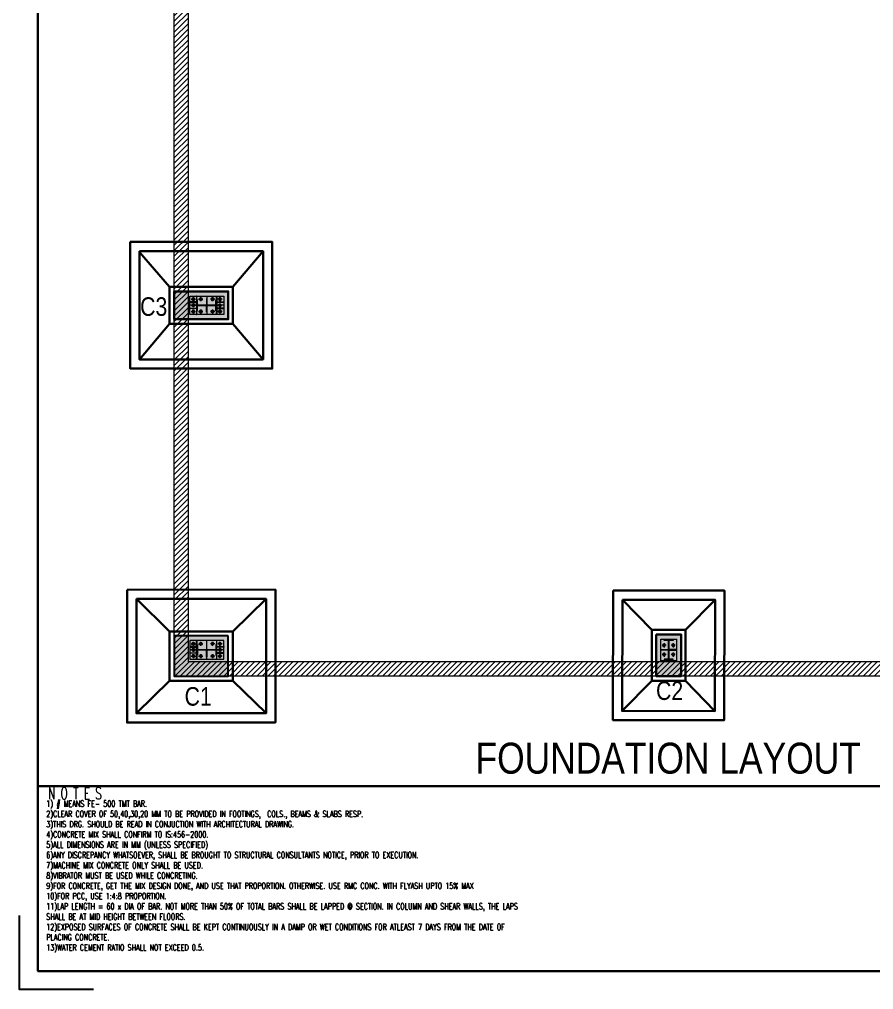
# Model space of a CAD drawing. Header units: inches. Extents: x 683042 to 921062, y -316188 to -5771.
# Drawn here: x 839938 to 853759, y -89673 to -73975 of the extents above; entities that cross this region are included whole.
import ezdxf

# ---------------------------------------------------------------- set-up
doc = ezdxf.new("R2010")
doc.units = ezdxf.units.IN
doc.header["$MEASUREMENT"] = 0
doc.linetypes.add('CENTER', pattern=[2, 1.25, -0.25, 0.25, -0.25])
for name, color, linetype in [('DETAIL-A', 41, 'Continuous'), ('R-column', 5, 'Continuous'), ('WALL', 30, 'Continuous')]:
    doc.layers.add(name, color=color, linetype=linetype)
for name, color, linetype, lineweight in [('R-FOUND', 97, 'Continuous', 30), ('R-P.C.C', 6, 'Continuous', 30), ('R-text', 7, 'Continuous', 30)]:
    doc.layers.add(name, color=color, linetype=linetype, lineweight=lineweight)
doc.styles.add('1PT2', font='simplex.shx', dxfattribs={"width": 0.65, "height": 0.078125})
doc.styles.add('1PT25', font='simplex', dxfattribs={"width": 0.65, "height": 2.5})
doc.styles.add('ROMAND', font='swissc.ttf')

# ---------------------------------------------------------------- blocks, each defined once
blk = doc.blocks.new('COL')
at = {"layer": 'R-column'}
h = blk.add_hatch(color=256, dxfattribs=at)
h.dxf.hatch_style = 1
h.paths.add_polyline_path([(727141, -87345), (726266, -87345), (726266, -86895), (727141, -86895)])
h = blk.add_hatch(color=256, dxfattribs=at)
h.dxf.hatch_style = 1
h.paths.add_polyline_path([(734066, -92445), (734466, -92445), (734466, -93120), (734066, -93120)])
h = blk.add_hatch(color=256, dxfattribs=at)
h.dxf.hatch_style = 1
h.paths.add_polyline_path([(727141, -92470), (726266, -92470), (726266, -93120), (727141, -93120)])
for points in [[(727141, -87345), (726266, -87345), (726266, -86895), (727141, -86895)], [(734066, -92445), (734466, -92445), (734466, -93120), (734066, -93120)], [(727141, -92470), (726266, -92470), (726266, -93120), (727141, -93120)]]:
    blk.add_lwpolyline(points, close=True, dxfattribs=at)
blk = doc.blocks.new('A$C168B1277')
at = {"lineweight": 5}
h = blk.add_hatch(color=3, dxfattribs=at)
h.dxf.hatch_style = 1
h.paths.add_polyline_path([(50, 331), (200, 331), (200, 325), (50, 325)])
h = blk.add_hatch(color=3, dxfattribs=at)
h.dxf.hatch_style = 1
h.paths.add_polyline_path([(128, 25), (128, 325), (122, 325), (122, 25)])
h = blk.add_hatch(color=3, dxfattribs=at)
h.dxf.hatch_style = 1
h.paths.add_polyline_path([(50, 19), (200, 19), (200, 25), (50, 25)])
at = {"layer": 'DETAIL-A', "lineweight": 5}
h = blk.add_hatch(color=256, dxfattribs=at)
h.dxf.hatch_style = 1
h.paths.add_polyline_path([(122, 171), (10, 171), (10, 179), (122, 179)])
h = blk.add_hatch(color=256, dxfattribs=at)
h.dxf.hatch_style = 1
h.paths.add_polyline_path([(128, 171), (240, 171), (240, 179), (128, 179)])
at = {"linetype": 'CENTER', "lineweight": 5}
blk.add_line((125, 0), (125, 350), dxfattribs=at)
at = {"lineweight": 5}
for points in [[(10, 171), (122, 171), (122, 179), (10, 179)], [(240, 171), (128, 171), (128, 179), (240, 179)]]:
    blk.add_lwpolyline(points, close=True, dxfattribs=at)
at = {"layer": 'DETAIL-A', "linetype": 'CENTER', "lineweight": 5, "ltscale": 20}
for p, q in [((125, 350), (125, 0)), ((0, 175), (250, 175))]:
    blk.add_line(p, q, dxfattribs=at)
at = {"layer": 'DETAIL-A', "lineweight": 5}
for p, q in [((82, 250), (18, 250)), ((50, 215), (50, 285)), ((232, 250), (168, 250)), ((200, 215), (200, 285)), ((82, 100), (18, 100)), ((50, 65), (50, 135)), ((232, 100), (168, 100)), ((200, 65), (200, 135))]:
    blk.add_line(p, q, dxfattribs=at)
at = {"layer": 'DETAIL-A', "color": 1, "lineweight": 5}
blk.add_lwpolyline([(250, 0), (250, 350), (0, 350), (0, 0)], close=True, dxfattribs=at)
at = {"layer": 'DETAIL-A', "color": 3, "lineweight": 5}
for points in [[(50, 331), (200, 331), (200, 325), (50, 325)], [(128, 25), (128, 325), (122, 325), (122, 25)], [(50, 19), (200, 19), (200, 25), (50, 25)]]:
    blk.add_lwpolyline(points, close=True, dxfattribs=at)
at = {"layer": 'DETAIL-A', "lineweight": 5}
for points in [[(30, 262), (50, 273), (70, 261), (70, 238), (50, 227), (30, 239)], [(180, 262), (200, 273), (220, 261), (220, 238), (200, 227), (180, 239)], [(30, 112), (50, 123), (70, 111), (70, 88), (50, 77), (30, 89)], [(180, 112), (200, 123), (220, 111), (220, 88), (200, 77), (180, 89)]]:
    blk.add_lwpolyline(points, close=True, dxfattribs=at)
for centre, radius in [((50, 250), 20), ((50, 250), 12), ((200, 250), 20), ((200, 250), 12), ((50, 100), 20), ((50, 100), 12), ((200, 100), 20), ((200, 100), 12)]:
    blk.add_circle(centre, radius, dxfattribs=at)
blk = doc.blocks.new('A$C153212E7')
at = {"lineweight": 5}
h = blk.add_hatch(color=256, dxfattribs=at)
h.dxf.hatch_style = 1
h.paths.add_polyline_path([(109, 204), (0, 204), (0, 196), (109, 196)])
h = blk.add_hatch(color=256, dxfattribs=at)
h.dxf.hatch_style = 1
h.paths.add_polyline_path([(109, 300), (109, 0), (117, 0), (117, 300)])
h = blk.add_hatch(color=3, dxfattribs=at)
h.dxf.hatch_style = 1
h.paths.add_polyline_path([(117, 238), (117, 63), (125, 63), (125, 238)])
h.paths.add_polyline_path([(125, 147), (425, 147), (425, 153), (125, 153)])
h.paths.add_polyline_path([(433, 238), (433, 63), (425, 63), (425, 238)])
h = blk.add_hatch(color=256, dxfattribs=at)
h.dxf.hatch_style = 1
h.paths.add_polyline_path([(279, 153), (279, 262), (271, 262), (271, 153)])
h = blk.add_hatch(color=256, dxfattribs=at)
h.dxf.hatch_style = 1
h.paths.add_polyline_path([(441, 300), (441, 0), (433, 0), (433, 300)])
h = blk.add_hatch(color=256, dxfattribs=at)
h.dxf.hatch_style = 1
h.paths.add_polyline_path([(441, 204), (550, 204), (550, 196), (441, 196)])
h = blk.add_hatch(color=256, dxfattribs=at)
h.dxf.hatch_style = 1
h.paths.add_polyline_path([(109, 96), (0, 96), (0, 104), (109, 104)])
h = blk.add_hatch(color=256, dxfattribs=at)
h.dxf.hatch_style = 1
h.paths.add_polyline_path([(279, 147), (279, 38), (271, 38), (271, 147)])
h = blk.add_hatch(color=256, dxfattribs=at)
h.dxf.hatch_style = 1
h.paths.add_polyline_path([(441, 96), (550, 96), (550, 104), (441, 104)])
blk.add_line((75, 150), (475, 150), dxfattribs=at)
at = {"color": 1, "lineweight": 5}
blk.add_lwpolyline([(0, 300), (550, 300), (550, 0), (0, 0)], close=True, dxfattribs=at)
at = {"lineweight": 5}
for points in [[(109, 204), (0, 204), (0, 196), (109, 196)], [(109, 300), (109, 0), (117, 0), (117, 300)], [(279, 153), (279, 262), (271, 262), (271, 153)], [(441, 300), (441, 0), (433, 0), (433, 300)], [(441, 204), (550, 204), (550, 196), (441, 196)], [(109, 96), (0, 96), (0, 104), (109, 104)], [(279, 147), (279, 38), (271, 38), (271, 147)], [(441, 96), (550, 96), (550, 104), (441, 104)]]:
    blk.add_lwpolyline(points, close=True, dxfattribs=at)
blk.add_circle((275, 150), 3, dxfattribs=at)
at = {"layer": 'DETAIL-A', "lineweight": 5}
for p, q in [((25, 250), (95, 250)), ((60, 218), (60, 282)), ((60, 118), (60, 182)), ((145, 250), (215, 250)), ((180, 218), (180, 282)), ((405, 250), (335, 250)), ((370, 218), (370, 282)), ((525, 250), (455, 250)), ((490, 218), (490, 282)), ((490, 118), (490, 182)), ((25, 150), (95, 150)), ((25, 50), (95, 50)), ((60, 82), (60, 18)), ((145, 50), (215, 50)), ((180, 82), (180, 18)), ((405, 50), (335, 50)), ((370, 82), (370, 18)), ((525, 150), (455, 150)), ((525, 50), (455, 50)), ((490, 82), (490, 18))]:
    blk.add_line(p, q, dxfattribs=at)
at = {"layer": 'DETAIL-A', "linetype": 'CENTER', "lineweight": 5, "ltscale": 20}
for p, q in [((275, 300), (275, 0)), ((550, 150), (0, 150))]:
    blk.add_line(p, q, dxfattribs=at)
at = {"layer": 'DETAIL-A', "lineweight": 5}
for points in [[(72, 270), (83, 250), (71, 230), (48, 230), (37, 250), (49, 270)], [(72, 170), (83, 150), (71, 130), (48, 130), (37, 150), (49, 170)], [(192, 270), (203, 250), (191, 230), (168, 230), (157, 250), (169, 270)], [(358, 270), (347, 250), (359, 230), (382, 230), (393, 250), (381, 270)], [(478, 270), (467, 250), (479, 230), (502, 230), (513, 250), (501, 270)], [(478, 170), (467, 150), (479, 130), (502, 130), (513, 150), (501, 170)], [(72, 30), (83, 50), (71, 70), (48, 70), (37, 50), (49, 30)], [(192, 30), (203, 50), (191, 70), (168, 70), (157, 50), (169, 30)], [(358, 30), (347, 50), (359, 70), (382, 70), (393, 50), (381, 30)], [(478, 30), (467, 50), (479, 70), (502, 70), (513, 50), (501, 30)]]:
    blk.add_lwpolyline(points, close=True, dxfattribs=at)
at = {"layer": 'DETAIL-A', "color": 3, "lineweight": 5}
for points in [[(117, 238), (117, 63), (125, 63), (125, 238)], [(433, 238), (433, 63), (425, 63), (425, 238)], [(125, 147), (425, 147), (425, 153), (125, 153)]]:
    blk.add_lwpolyline(points, close=True, dxfattribs=at)
at = {"layer": 'DETAIL-A', "lineweight": 5}
for centre, radius in [((60, 250), 20), ((60, 150), 20), ((60, 250), 12), ((60, 150), 12), ((180, 250), 20), ((180, 250), 12), ((370, 250), 20), ((370, 250), 12), ((490, 250), 20), ((490, 150), 20), ((490, 250), 12), ((490, 150), 12), ((60, 50), 20), ((60, 50), 12), ((180, 50), 20), ((180, 50), 12), ((370, 50), 20), ((370, 50), 12), ((490, 50), 20), ((490, 50), 12)]:
    blk.add_circle(centre, radius, dxfattribs=at)
blk = doc.blocks.new('F C1')
at = {"layer": 'R-FOUND'}
for points in [[(755648, -134227), (757748, -134226), (757748, -136076), (755648, -136077)], [(756186, -134751), (757211, -134751), (757211, -135551), (756186, -135551)]]:
    blk.add_lwpolyline(points, close=True, dxfattribs=at)
for points in [[(756186, -134751), (755648, -134227)], [(757211, -134751), (757748, -134226)], [(756186, -135551), (755648, -136077)], [(757211, -135551), (757748, -136076)]]:
    blk.add_lwpolyline(points, dxfattribs=at)
at = {"layer": 'R-P.C.C'}
blk.add_lwpolyline([(755498, -134077), (757898, -134076), (757898, -136226), (755498, -136227)], close=True, dxfattribs=at)
blk = doc.blocks.new('F C2')
at = {"layer": 'R-FOUND'}
for points in [[(763512, -134239), (765012, -134241), (765008, -136040), (763508, -136038)], [(763986, -134726), (764536, -134726), (764536, -135551), (763986, -135551)]]:
    blk.add_lwpolyline(points, close=True, dxfattribs=at)
for points in [[(763986, -134726), (763512, -134239)], [(764536, -134726), (765012, -134241)], [(763986, -135551), (763508, -136038)], [(764536, -135551), (765008, -136040)]]:
    blk.add_lwpolyline(points, dxfattribs=at)
at = {"layer": 'R-P.C.C'}
blk.add_lwpolyline([(763362, -134089), (765162, -134091), (765158, -136190), (763358, -136188)], close=True, dxfattribs=at)
blk = doc.blocks.new('F C3')
at = {"layer": 'R-FOUND'}
for points in [[(755698, -128601), (757698, -128601), (757698, -130351), (755698, -130351)], [(756186, -129176), (757211, -129176), (757211, -129776), (756186, -129776)]]:
    blk.add_lwpolyline(points, close=True, dxfattribs=at)
for points in [[(756186, -129176), (755698, -128615)], [(757211, -129176), (757698, -128601)], [(756186, -129776), (755698, -130351)], [(757211, -129776), (757698, -130351)]]:
    blk.add_lwpolyline(points, dxfattribs=at)
at = {"layer": 'R-P.C.C'}
blk.add_lwpolyline([(755548, -128451), (757848, -128451), (757848, -130501), (755548, -130501)], close=True, dxfattribs=at)

msp = doc.modelspace()

# ---------------------------------------------------------------- hatches: boundary and pattern name
at = {"lineweight": 5}
h = msp.add_hatch(dxfattribs=at)
h.set_pattern_fill('ANSI31', color=8, scale=500)
h.set_pattern_definition([(45, (118966.9, 27625.04), (-44.194174, 44.194174), [])])
h.paths.add_polyline_path([(842443.074, -60601.199), (858443.074, -60601.199), (858443.074, -84601.199), (842443.074, -84601.199)])
h.paths.add_polyline_path([(842673.074, -60831.199), (858213.074, -60831.199), (858213.074, -84371.199), (842673.074, -84371.199)], flags=16)

# ---------------------------------------------------------------- linework, layer by layer
at = {"color": 1, "lineweight": 30}
for points in [[(861500.754, -89373.544), (840237.025, -89373.544), (840237.025, -59303.624), (861500.754, -59303.624)], [(840237.025, -86381.296), (858508.505, -86381.296), (858508.505, -89373.544), (840237.025, -89373.544)]]:
    msp.add_lwpolyline(points, close=True, dxfattribs=at)
msp.add_lwpolyline([(841134.699, -89672.769), (839937.8, -89672.769), (839937.8, -88475.869)])
at = {"layer": 'R-FOUND'}
for points in [[(842443.074, -78376.199), (843318.074, -78376.199), (843318.074, -78826.199), (842443.074, -78826.199)], [(850243.074, -83926.199), (850643.074, -83926.199), (850643.074, -84601.199), (850243.074, -84601.199)]]:
    msp.add_lwpolyline(points, close=True, dxfattribs=at)
at = {"layer": 'WALL', "lineweight": 5}
for points in [[(842443.074, -60601.199), (858443.074, -60601.199), (858443.074, -84601.199), (842443.074, -84601.199)], [(842673.074, -60831.199), (858213.074, -60831.199), (858213.074, -84371.199), (842673.074, -84371.199)]]:
    msp.add_lwpolyline(points, close=True, dxfattribs=at)

# ---------------------------------------------------------------- block references
at = {"lineweight": 5}
msp.add_blockref('A$C153212E7', (842693.074, -78751.199), dxfattribs=at)
at = {"lineweight": 5, "xscale": -1, "rotation": 180}
for name, p in [('A$C153212E7', (842693.074, -84026.199)), ('A$C168B1277', (850318.074, -84001.199))]:
    msp.add_blockref(name, p, dxfattribs=at)
at = {"layer": 'R-column'}
msp.add_blockref('COL', (116177.22, 8519.215), dxfattribs=at)
at = {"layer": 'R-FOUND'}
for name in ['F C3', 'F C1', 'F C2']:
    msp.add_blockref(name, (86182.214, 50874.925), dxfattribs=at)

# ---------------------------------------------------------------- texts
at = {"color": 3, "lineweight": 5, "insert": (850435.629, -85931.862), "char_height": 500, "width": 8731.09091, "attachment_point": 5, "style": 'ROMAND'}
msp.add_mtext('\\A1;{\\C256;FOUNDATION LAYOUT}', dxfattribs=at)
at = {"layer": 'R-text', "style": '1PT25', "width": 0.65}
msp.add_text('N O T E S ', height=191.9511, dxfattribs=at).set_placement((840400.999, -86593.366))
at = {"layer": 'R-text', "lineweight": 5, "char_height": 300, "attachment_point": 5, "style": 'ROMAND'}
for s, insert, width in [('\\A1;C3', (842110.716, -78623.563), 286.62939), ('\\A1;C2', (850458.541, -84838.22), 335.03611), ('\\A1;C1', (842830.488, -84930.73), 286.62939)]:
    msp.add_mtext(s, dxfattribs=dict(at, insert=insert, width=width))
at = {"layer": 'R-text', "lineweight": 20, "insert": (840371.515, -86613.854), "char_height": 99.741614, "width": 7150.18219, "attachment_point": 1, "style": '1PT2'}
msp.add_mtext('\\pxql;{\\C0;1) # MEANS FE- 500 TMT BAR.\\P\\pq*;2)CLEAR COVER OF 50,40,30,20 MM TO BE PROVIDED IN FOOTINGS,  COLS., BEAMS & SLABS RESP.\\P\\pql;3)THIS DRG. SHOULD BE READ IN CONJUCTION WITH ARCHITECTURAL DRAWING.\\P4)CONCRETE MIX SHALL CONFIRM TO IS:456-2000.\\P5)ALL DIMENSIONS ARE IN MM (UNLESS SPECIFIED)\\P\\pt23;6)ANY DISCREPANCY WHATSOEVER, SHALL BE BROUGHT TO STRUCTURAL CONSULTANTS NOTICE, PRIOR TO EXECUTION.\\P7)MACHINE MIX CONCRETE ONLY SHALL BE USED.\\P8)VIBRATOR MUST BE USED WHILE CONCRETING.\\P9)FOR CONCRETE, GET THE MIX DESIGN DONE, AND USE THAT PROPORTION. OTHERWISE. USE RMC CONC. WITH FLYASH UPTO 15% MAX\\P10)FOR PCC, USE 1:4:8 PROPORTION.\\P11)LAP LENGTH = 60 x DIA OF BAR. NOT MORE THAN 50% OF TOTAL BARS SHALL BE LAPPED @ SECTION. IN COLUMN AND SHEAR WALLS, THE LAPS SHALL BE AT MID HEIGHT BETWEEN FLOORS.\\P12)EXPOSED SURFACES OF CONCRETE SHALL BE KEPT CONTINUOUSLY IN A DAMP OR WET CONDITIONS FOR ATLEAST 7 DAYS FROM THE DATE OF PLACING CONCRETE.\\P13)WATER CEMENT RATIO SHALL NOT EXCEED 0.5.}', dxfattribs=at)

doc.saveas('drawing.dxf')
